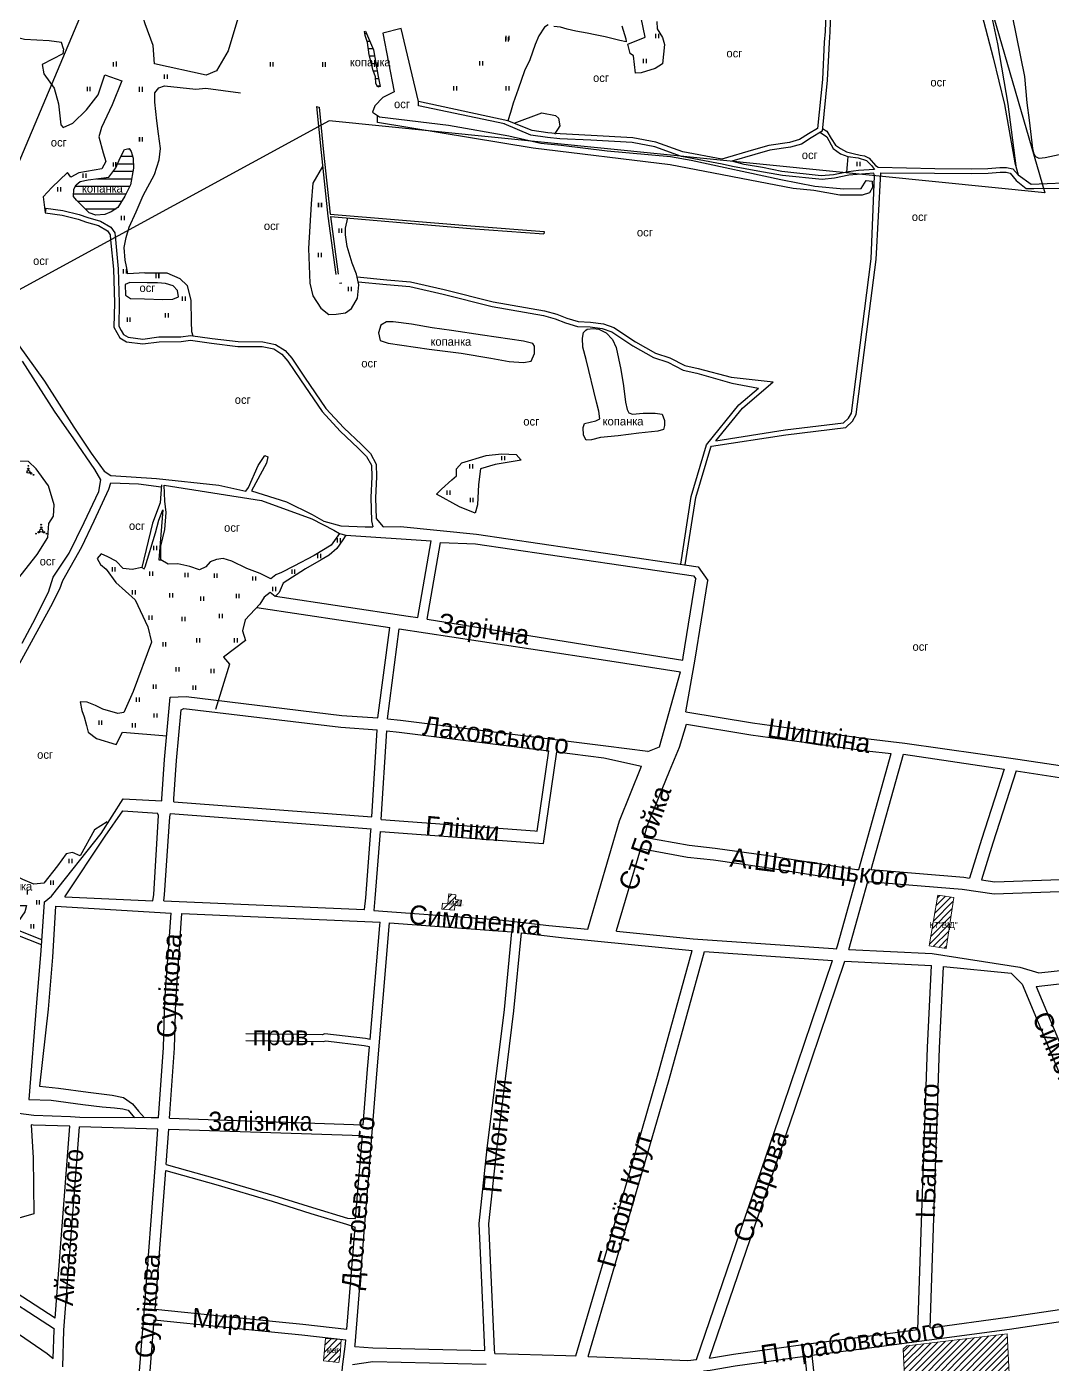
# Model space of a CAD drawing. Header units: millimetres. Extents: x 1379499 to 1411715, y 5652947 to 5671991.
# Drawn here: x 1404009 to 1404865, y 5659398 to 5660514 of the extents above; entities that cross this region are included whole.
import ezdxf
from ezdxf.enums import TextEntityAlignment as Align

# ---------------------------------------------------------------- set-up
doc = ezdxf.new("R2010")
doc.units = ezdxf.units.MM
doc.layers.add('_5Інше', color=252, linetype='Continuous', lineweight=25)
for name, color, linetype in [('вулиці', 7, 'Continuous'), ('ВулНазва', 7, 'Continuous'), ('на область', 5, 'Continuous')]:
    doc.layers.add(name, color=color, linetype=linetype)
picture_1 = doc.add_image_def('image1.bmp', size_in_pixel=(3370, 2384))
pattern_1 = [(45, (19203.3615, -9190.9644), (-2.6516504294, 2.6516504294), [])]

# ---------------------------------------------------------------- blocks, each defined once
blk = doc.blocks.new('ТуріяПрибер')
at = {"layer": '_5Інше', "color": 160}
blk.add_lwpolyline([(46768, 24208), (46922, 24778), (46918, 24781), (46924, 24984), (46963, 24986), (46960, 25058), (46917, 25059), (46916, 25122), (47042, 25306), (47065, 25943), (47093, 25540), (47164, 25902), (47092, 25992), (47088, 26106), (46993, 26442), (47127, 26627), (47198, 27064), (47524, 27366), (47631, 27206), (47810, 27266), (47842, 27342), (47995, 27705)], dxfattribs=at)
blk = doc.blocks.new('ТуріяВодоох')
at = {"layer": '_5Інше', "color": 140}
blk.add_lwpolyline([(48682, 27510), (48729, 27348), (48132, 27408), (47610, 27124), (47504, 26544), (47282, 26450), (47208, 26336), (47222, 26234), (47363, 26200), (47363, 26078), (47280, 26086), (47240, 25798), (47150, 25804), (47109, 25544), (47065, 25543), (47056, 25444), (47121, 25294), (47100, 25160), (46916, 25122), (46917, 25059), (46964, 25058), (46928, 24645)], dxfattribs=at)

msp = doc.modelspace()

# ---------------------------------------------------------------- hatches: boundary and pattern name
at = {"layer": 'вулиці'}
h = msp.add_hatch(dxfattribs=at)
h.set_pattern_fill('LINE', scale=50, style=0)
h.set_pattern_definition([(0, (1356133.7813, 5633052.429), (0, 6.25), [])])
h.paths.add_polyline_path([(1404302.8, 5660472.9), (1404298.8, 5660495.1), (1404292.1, 5660510.6), (1404291.3, 5660510.4), (1404291.7, 5660506.9), (1404293.7, 5660501.2), (1404295.3, 5660491), (1404298.6, 5660477.8), (1404300.4, 5660472.6), (1404300.7, 5660466.9), (1404302.4, 5660464), (1404304.3, 5660464.5)])
h = msp.add_hatch(dxfattribs=at)
h.set_pattern_fill('LINE', scale=50, style=0)
h.set_pattern_definition([(0, (1356115.5394, 5633043.781), (0, 6.25), [])])
h.paths.add_polyline_path([(1404091.3, 5660372.9), (1404095.9, 5660382.4), (1404098.5, 5660396.4), (1404098.3, 5660404.8), (1404096.7, 5660410.3), (1404094.9, 5660412.7), (1404090.9, 5660412), (1404087.4, 5660404.9), (1404083.7, 5660396.7), (1404077.9, 5660388.9), (1404060.6, 5660386.6), (1404053.9, 5660385.2), (1404050.8, 5660382.4), (1404048.8, 5660378.7), (1404048.4, 5660372.8), (1404050.9, 5660369.7), (1404056.6, 5660364), (1404061.6, 5660359.2), (1404067.2, 5660357.1), (1404074.7, 5660357.8), (1404079.8, 5660360), (1404085.4, 5660363.4)])
at = {"layer": 'вулиці', "lineweight": -2}
h = msp.add_hatch(dxfattribs=at)
h.set_pattern_fill('ANSI31', color=2, scale=30, style=0)
h.set_pattern_definition(pattern_1)
h.paths.add_polyline_path([(1404356.4, 5659783.2), (1404355.9, 5659778.1), (1404366.4, 5659777.2), (1404366.7, 5659781.3), (1404371.6, 5659780.7), (1404371.7, 5659781.7), (1404372.1, 5659785.6), (1404367.2, 5659786.2), (1404367.6, 5659790.2), (1404366, 5659790.4), (1404361.6, 5659790.8), (1404360.9, 5659782.8)])
h.paths.add_polyline_path([(1404360.2, 5659781.2), (1404376, 5659781.2), (1404376, 5659786.2), (1404360.2, 5659786.2)], flags=9)
h = msp.add_hatch(dxfattribs=at)
h.set_pattern_fill('ANSI31', color=2, scale=30, style=0)
h.set_pattern_definition(pattern_1)
h.paths.add_polyline_path([(1404762.4, 5659747.4), (1404776.7, 5659745.3), (1404783, 5659787.9), (1404769.7, 5659789.8)])
h.paths.add_polyline_path([(1404756.7, 5659759.7), (1404790.4, 5659759.7), (1404790.4, 5659768.5), (1404756.7, 5659768.5)], flags=9)
h = msp.add_hatch(dxfattribs=at)
h.set_pattern_fill('ANSI31', color=5, scale=30, style=0)
h.set_pattern_definition(pattern_1)
h.paths.add_polyline_path([(1404843, 5659213.9), (1404845.2, 5659180.1), (1404951.7, 5659211.4), (1404996.1, 5659224.6), (1404931.5, 5659401.5), (1404864.1, 5659391.2), (1404829.5, 5659385.2), (1404827.7, 5659423.9), (1404743.8, 5659413.9), (1404740.9, 5659410.9), (1404745.9, 5659307), (1404751.1, 5659209.2), (1404754.8, 5659208.1), (1404785, 5659211), (1404839.6, 5659216)])
h.paths.add_polyline_path([(1404834.6, 5659307.7), (1404869.6, 5659307.7), (1404869.6, 5659315.2), (1404834.6, 5659315.2)], flags=24)
h = msp.add_hatch(dxfattribs=at)
h.set_pattern_fill('ANSI31', color=2, scale=30, style=0)
h.set_pattern_definition(pattern_1)
h.paths.add_polyline_path([(1404269.9, 5659399.8), (1404270.9, 5659405.8), (1404271.7, 5659419.1), (1404258.8, 5659419.9), (1404257.1, 5659401.2)])
h.paths.add_polyline_path([(1404257.8, 5659407.9), (1404273.6, 5659407.9), (1404273.6, 5659412.9), (1404257.8, 5659412.9)], flags=9)

# ---------------------------------------------------------------- linework, layer by layer
at = {"layer": 'вулиці', "color": 7}
for p, q in [((1404409.1, 5660502), (1404409.1, 5660505.6)), ((1404409.5, 5660503.1), (1404409.5, 5660506.7)), ((1404411.5, 5660502), (1404411.5, 5660505.6)), ((1404411.9, 5660503.1), (1404411.9, 5660506.7)), ((1404534.4, 5660504.7), (1404534.4, 5660508.3)), ((1404534.4, 5660504.7), (1404534.4, 5660508.3)), ((1404536.8, 5660504.7), (1404536.8, 5660508.3)), ((1404536.8, 5660504.7), (1404536.8, 5660508.3)), ((1404081.8, 5660481.1), (1404081.8, 5660484.7)), ((1404084.2, 5660481.6), (1404084.2, 5660485.2)), ((1404084.2, 5660481.1), (1404084.2, 5660484.7)), ((1404084.2, 5660481.1), (1404084.2, 5660484.7)), ((1404212.8, 5660481.1), (1404212.8, 5660484.7)), ((1404215.2, 5660481.1), (1404215.2, 5660484.7)), ((1404256.4, 5660481.1), (1404256.4, 5660484.7)), ((1404256.4, 5660481), (1404256.4, 5660484.6)), ((1404258.8, 5660481.1), (1404258.8, 5660484.7)), ((1404258.8, 5660481), (1404258.8, 5660484.6)), ((1404300, 5660481), (1404300, 5660484.6)), ((1404302.4, 5660481), (1404302.4, 5660484.6)), ((1404387.6, 5660482.1), (1404387.6, 5660485.7)), ((1404390, 5660482.1), (1404390, 5660485.7)), ((1404524.2, 5660484), (1404524.2, 5660487.6)), ((1404524.2, 5660484), (1404524.2, 5660487.6)), ((1404526.6, 5660484), (1404526.6, 5660487.6)), ((1404526.6, 5660484), (1404526.6, 5660487.6)), ((1404124.5, 5660471), (1404124.5, 5660474.6)), ((1404124.5, 5660471), (1404124.5, 5660474.6)), ((1404126.9, 5660471), (1404126.9, 5660474.6)), ((1404126.9, 5660471), (1404126.9, 5660474.6)), ((1404060, 5660460.6), (1404060, 5660464.2)), ((1404062.4, 5660460.6), (1404062.4, 5660464.2)), ((1404103.6, 5660460.6), (1404103.6, 5660464.2)), ((1404103.6, 5660460.1), (1404103.6, 5660463.7)), ((1404103.6, 5660460.1), (1404103.6, 5660463.7)), ((1404106, 5660460.6), (1404106, 5660464.2)), ((1404106, 5660460.1), (1404106, 5660463.7)), ((1404106, 5660460.1), (1404106, 5660463.7)), ((1404365.8, 5660461.1), (1404365.8, 5660464.7)), ((1404368.2, 5660461.1), (1404368.2, 5660464.7)), ((1404409.5, 5660461.1), (1404409.5, 5660464.7)), ((1404411.9, 5660461.1), (1404411.9, 5660464.7)), ((1404103.5, 5660418.6), (1404103.5, 5660422.2)), ((1404103.7, 5660418.7), (1404103.7, 5660422.3)), ((1404103.7, 5660418.7), (1404103.7, 5660422.3)), ((1404105.9, 5660418.6), (1404105.9, 5660422.2)), ((1404106.1, 5660418.7), (1404106.1, 5660422.3)), ((1404106.1, 5660418.7), (1404106.1, 5660422.3)), ((1404081.7, 5660397.6), (1404081.7, 5660401.2)), ((1404083.9, 5660397.8), (1404083.9, 5660401.4)), ((1404084.1, 5660397.6), (1404084.1, 5660401.2)), ((1404702.4, 5660397.9), (1404702.4, 5660401.5)), ((1404704.8, 5660397.9), (1404704.8, 5660401.5)), ((1404056.5, 5660388.3), (1404056.5, 5660391.9)), ((1404056.5, 5660388.3), (1404056.5, 5660391.9)), ((1404058.9, 5660388.3), (1404058.9, 5660391.9)), ((1404058.9, 5660388.3), (1404058.9, 5660391.9)), ((1404035.5, 5660376.8), (1404035.5, 5660380.4)), ((1404035.5, 5660376.8), (1404035.5, 5660380.4)), ((1404037.9, 5660376.8), (1404037.9, 5660380.4)), ((1404037.9, 5660376.8), (1404037.9, 5660380.4)), ((1404253, 5660363.9), (1404253, 5660367.5)), ((1404253.2, 5660363.9), (1404253.2, 5660367.5)), ((1404255.4, 5660363.9), (1404255.4, 5660367.5)), ((1404255.6, 5660363.9), (1404255.6, 5660367.5)), ((1404088.6, 5660353), (1404088.6, 5660356.6)), ((1404088.6, 5660353), (1404088.6, 5660356.6)), ((1404091, 5660353), (1404091, 5660356.6)), ((1404091, 5660353), (1404091, 5660356.6)), ((1404270.1, 5660342.4), (1404270.1, 5660346)), ((1404272.5, 5660342.4), (1404272.5, 5660346)), ((1404253, 5660322), (1404253, 5660325.6)), ((1404253, 5660322), (1404253, 5660325.6)), ((1404255.4, 5660322), (1404255.4, 5660325.6)), ((1404255.4, 5660322), (1404255.4, 5660325.6)), ((1404090.2, 5660308.6), (1404090.2, 5660312.2)), ((1404090.2, 5660308.6), (1404090.2, 5660312.2)), ((1404092.6, 5660308.6), (1404092.6, 5660312.2)), ((1404092.6, 5660308.6), (1404092.6, 5660312.2)), ((1404117.3, 5660304.7), (1404117.3, 5660308.3)), ((1404117.4, 5660304.5), (1404117.4, 5660308.1)), ((1404119.7, 5660304.7), (1404119.7, 5660308.3)), ((1404119.8, 5660304.5), (1404119.8, 5660308.1)), ((1404277.9, 5660293.8), (1404277.9, 5660297.4)), ((1404280.3, 5660293.8), (1404280.3, 5660297.4)), ((1404139.5, 5660285.6), (1404139.5, 5660289.2)), ((1404141.9, 5660285.6), (1404141.9, 5660289.2)), ((1404141.9, 5660285.6), (1404141.9, 5660289.2)), ((1404093.4, 5660268.1), (1404093.4, 5660271.7)), ((1404093.4, 5660268.1), (1404093.4, 5660271.7)), ((1404095.8, 5660268.1), (1404095.8, 5660271.7)), ((1404095.8, 5660268.1), (1404095.8, 5660271.7)), ((1404125.2, 5660271.8), (1404125.2, 5660275.4)), ((1404127.6, 5660271.8), (1404127.6, 5660275.4)), ((1404379.2, 5660145.8), (1404379.2, 5660149.4)), ((1404381.6, 5660145.8), (1404381.6, 5660149.4)), ((1404406, 5660152.6), (1404406, 5660156.2)), ((1404408.4, 5660152.6), (1404408.4, 5660156.2)), ((1404360.3, 5660123.8), (1404360.3, 5660127.4)), ((1404362.7, 5660123.8), (1404362.7, 5660127.4)), ((1404379.7, 5660117.7), (1404379.7, 5660121.3)), ((1404382.1, 5660117.7), (1404382.1, 5660121.3)), ((1404115.5, 5660077.7), (1404115.5, 5660081.3)), ((1404117.9, 5660077.7), (1404117.9, 5660081.3)), ((1404268.8, 5660084), (1404268.8, 5660087.6)), ((1404271.2, 5660084), (1404271.2, 5660087.6)), ((1404252.4, 5660070.9), (1404252.4, 5660074.5)), ((1404254.8, 5660070.9), (1404254.8, 5660074.5)), ((1404080.9, 5660059.9), (1404080.9, 5660063.5)), ((1404083.3, 5660059.9), (1404083.3, 5660063.5)), ((1404112.2, 5660056.1), (1404112.2, 5660059.7)), ((1404114.6, 5660056.1), (1404114.6, 5660059.7)), ((1404141.7, 5660055), (1404141.7, 5660058.6)), ((1404144.1, 5660055), (1404144.1, 5660058.6)), ((1404166, 5660054.5), (1404166, 5660058.1)), ((1404168.4, 5660054.5), (1404168.4, 5660058.1)), ((1404230.8, 5660057.8), (1404230.8, 5660061.4)), ((1404233.2, 5660057.8), (1404233.2, 5660061.4)), ((1404198.2, 5660052.2), (1404198.2, 5660055.8)), ((1404200.6, 5660052.2), (1404200.6, 5660055.8)), ((1404214.8, 5660043.4), (1404214.8, 5660047)), ((1404217.2, 5660043.4), (1404217.2, 5660047)), ((1404097.8, 5660040.7), (1404097.8, 5660044.3)), ((1404100.2, 5660040.7), (1404100.2, 5660044.3)), ((1404128.8, 5660038.1), (1404128.8, 5660041.7)), ((1404131.2, 5660038.1), (1404131.2, 5660041.7)), ((1404154.7, 5660035.5), (1404154.7, 5660039.1)), ((1404157.1, 5660035.5), (1404157.1, 5660039.1)), ((1404184.4, 5660037.5), (1404184.4, 5660041.1)), ((1404186.8, 5660037.5), (1404186.8, 5660041.1)), ((1404170.4, 5660020.9), (1404170.4, 5660024.5)), ((1404172.8, 5660020.9), (1404172.8, 5660024.5)), ((1404111.7, 5660019.5), (1404111.7, 5660023.1)), ((1404114.1, 5660019.5), (1404114.1, 5660023.1)), ((1404139.2, 5660018.5), (1404139.2, 5660022.1)), ((1404141.6, 5660018.5), (1404141.6, 5660022.1)), ((1404151.4, 5660000.5), (1404151.4, 5660004.1)), ((1404153.8, 5660000.5), (1404153.8, 5660004.1)), ((1404182.8, 5660000.7), (1404182.8, 5660004.3)), ((1404185.2, 5660000.7), (1404185.2, 5660004.3)), ((1404123.2, 5659997.3), (1404123.2, 5660000.9)), ((1404125.6, 5659997.3), (1404125.6, 5660000.9)), ((1404134.1, 5659976.5), (1404134.1, 5659980.1)), ((1404136.5, 5659976.5), (1404136.5, 5659980.1)), ((1404163.3, 5659975.1), (1404163.3, 5659978.7)), ((1404165.7, 5659975.1), (1404165.7, 5659978.7)), ((1404115.1, 5659961.9), (1404115.1, 5659965.5)), ((1404117.5, 5659961.9), (1404117.5, 5659965.5)), ((1404148.2, 5659961.2), (1404148.2, 5659964.8)), ((1404150.6, 5659961.2), (1404150.6, 5659964.8)), ((1404101, 5659951.2), (1404101, 5659954.8)), ((1404103.4, 5659951.2), (1404103.4, 5659954.8)), ((1404069.8, 5659932), (1404069.8, 5659935.6)), ((1404072.2, 5659932), (1404072.2, 5659935.6)), ((1404115.8, 5659937.9), (1404115.8, 5659941.5)), ((1404118.2, 5659937.9), (1404118.2, 5659941.5)), ((1404097.8, 5659929.8), (1404097.8, 5659933.4)), ((1404100.2, 5659929.8), (1404100.2, 5659933.4)), ((1404044.9, 5659816.4), (1404044.9, 5659820)), ((1404047.3, 5659816.4), (1404047.3, 5659820)), ((1404029.4, 5659798.4), (1404029.4, 5659802)), ((1404031.8, 5659798.4), (1404031.8, 5659802)), ((1404010.1, 5659790.4), (1404010.1, 5659794)), ((1404017.8, 5659782), (1404017.8, 5659785.6)), ((1404020.2, 5659782), (1404020.2, 5659785.6)), ((1404013, 5659762), (1404013, 5659765.6)), ((1404015.4, 5659762), (1404015.4, 5659765.6))]:
    msp.add_line(p, q, dxfattribs=at)
for points in [[(1404111.4, 5660569.7), (1404195.9, 5660554.5), (1404196.6, 5660540.7), (1404190.6, 5660538.3), (1404177.5, 5660494.1), (1404167.9, 5660477.5), (1404159.1, 5660474), (1404116, 5660483.5), (1404114.9, 5660498.7), (1404108.2, 5660516.7), (1404104, 5660530.1), (1404102.9, 5660541.4), (1404111.4, 5660569.7)], [(1404672.6, 5660541.7), (1404677.3, 5660538.1), (1404680.3, 5660526.2), (1404679.7, 5660510.1), (1404679, 5660501.3), (1404677.5, 5660469.9), (1404673.2, 5660427.1), (1404663.9, 5660421.7), (1404656.1, 5660416.5), (1404646.8, 5660413.8), (1404629.6, 5660411.4), (1404617, 5660407.8), (1404597.7, 5660402.1)], [(1404809.6, 5660547.1), (1404819.6, 5660500.2), (1404828.1, 5660449.7), (1404834.7, 5660398.4)], [(1404871, 5660407.5), (1404859.4, 5660405), (1404854.4, 5660404.4), (1404851.4, 5660405.7), (1404850.1, 5660407.9), (1404848.9, 5660412.8), (1404846.2, 5660436.4), (1404844.3, 5660450.9), (1404842.2, 5660472.9), (1404828.8, 5660540.1)], [(1404444.5, 5660516), (1404441.4, 5660513.9), (1404436.8, 5660506.8), (1404433.6, 5660499.5), (1404429.2, 5660486.6), (1404424.9, 5660477.6), (1404419.6, 5660462.3), (1404415.3, 5660450.7), (1404413.2, 5660442.7), (1404411, 5660435.9), (1404336.3, 5660452), (1404322, 5660512.8), (1404306.5, 5660509), (1404315.9, 5660460.1), (1404306.5, 5660455.2), (1404300, 5660448.4), (1404298, 5660443.1), (1404303.9, 5660439.3), (1404361.4, 5660432.2), (1404411.8, 5660423.3), (1404438.5, 5660417.3), (1404455.5, 5660415.6), (1404493.7, 5660410.9), (1404546.6, 5660406.2), (1404563.9, 5660402.9), (1404638.7, 5660387), (1404667, 5660381.4), (1404691.3, 5660379.1), (1404705.7, 5660379.4), (1404710, 5660386.1), (1404714.9, 5660385.4), (1404715.2, 5660380.1), (1404712.7, 5660375.9), (1404706.5, 5660373.9), (1404687.9, 5660373.9), (1404666.3, 5660377.6), (1404648.9, 5660379.4), (1404546.3, 5660399), (1404431.9, 5660412.9), (1404302, 5660434.4), (1404302.2, 5660440.4)], [(1404676.3, 5660525.8), (1404675.7, 5660510.3), (1404675, 5660501.5), (1404673.5, 5660470.2), (1404669.4, 5660429.5), (1404661.8, 5660425.1), (1404654.4, 5660420.2), (1404646, 5660417.7), (1404628.8, 5660415.3), (1404615.8, 5660411.7), (1404589.4, 5660403.9), (1404556.9, 5660409.9), (1404534.5, 5660418.1), (1404515.2, 5660421.7), (1404480.4, 5660423.6), (1404454.5, 5660424.9), (1404444.4, 5660425.8), (1404431.3, 5660427.7), (1404411, 5660435.9)], [(1404505.9, 5660515.2), (1404509.3, 5660504.3), (1404509.6, 5660501.7), (1404504.3, 5660502.9), (1404492, 5660505.9), (1404483.9, 5660507.6), (1404477.2, 5660508.9), (1404467.7, 5660510.7), (1404460.4, 5660512.3), (1404454.9, 5660514.1), (1404449.3, 5660514.5)], [(1404535.2, 5660518.6), (1404535.5, 5660512.7), (1404540, 5660505.3), (1404541.6, 5660499.4), (1404540, 5660483.4), (1404533.8, 5660479.4), (1404522.2, 5660475.9), (1404517.4, 5660475.7), (1404515.8, 5660490.2), (1404513.1, 5660492.1), (1404510.9, 5660499.8), (1404525.6, 5660505.5), (1404522.1, 5660521.9)], [(1404806.4, 5660524.5), (1404815.8, 5660488.4), (1404825.3, 5660449.5), (1404834, 5660400.9), (1404836.8, 5660390.9), (1404847.5, 5660383), (1404887.9, 5660384.8)], [(1404040.1, 5660495.8), (1404038.3, 5660501.2), (1404028.1, 5660502.5), (1404007.6, 5660503.8), (1403998.9, 5660506), (1403984.9, 5660508.6), (1403974, 5660510.7), (1403963.6, 5660511.2), (1403954.8, 5660512), (1403934.6, 5660495.6), (1403929.6, 5660467.7), (1403975.5, 5660464.4), (1403979, 5660446.1), (1403979, 5660437.8), (1403978.7, 5660422.3), (1403964.8, 5660418.8), (1403975.9, 5660377.8), (1403979.2, 5660363.1), (1403955.8, 5660359.6), (1403944.4, 5660356.1)], [(1404292.1, 5660510.6), (1404298.8, 5660495.1), (1404302.8, 5660472.9), (1404304.3, 5660464.5), (1404302.4, 5660464), (1404300.7, 5660466.9), (1404300.4, 5660472.6), (1404298.6, 5660477.8), (1404295.3, 5660491), (1404293.7, 5660501.2), (1404291.7, 5660506.9), (1404291.3, 5660510.4), (1404292.1, 5660510.6)], [(1404040.1, 5660495.8), (1404039.6, 5660491.7), (1404022.2, 5660482.9), (1404023.6, 5660475), (1404032.2, 5660463.2), (1404036, 5660450.1), (1404037.9, 5660432.4), (1404039.7, 5660430.4), (1404048, 5660433.8), (1404059.3, 5660444.9), (1404069.1, 5660457.5), (1404074.5, 5660474.3), (1404088.9, 5660469.3), (1404080.8, 5660449.1), (1404071.7, 5660430.4), (1404069.5, 5660422.5), (1404073.1, 5660409.2), (1404075.3, 5660401.8), (1404072.1, 5660395.9), (1404052.8, 5660392.4), (1404046.2, 5660388.9), (1404043.3, 5660392.6), (1404030.4, 5660380.1), (1404023, 5660372.4), (1404024.7, 5660359.1)], [(1404108, 5660308.9), (1404093.9, 5660308.2), (1404092.8, 5660314.3), (1404091.6, 5660319.7), (1404090.7, 5660330.2), (1404092.3, 5660338.4), (1404095, 5660347.2), (1404100.7, 5660360), (1404106.5, 5660373.5), (1404115.9, 5660391), (1404117.9, 5660397.1), (1404120, 5660403.4), (1404121.1, 5660412.7), (1404119.3, 5660424.9), (1404118, 5660435.9), (1404116.3, 5660451.5), (1404116.2, 5660459.2), (1404119.6, 5660463.5), (1404124.3, 5660464.9), (1404150.5, 5660462.3), (1404159, 5660463), (1404187.9, 5660459.3)], [(1404251.1, 5660447.7), (1404251.1, 5660447.7), (1404255.1, 5660409.4), (1404260.8, 5660356.2)], [(1404251.1, 5660447.7), (1404253.4, 5660447.1), (1404257.1, 5660409.6), (1404262.6, 5660358.1), (1404380, 5660348.1), (1404441.2, 5660343.5)], [(1404416.2, 5660433.8), (1404416.2, 5660433.8), (1404439.3, 5660442.5), (1404450.6, 5660440.4), (1404453.3, 5660438.1), (1404454.3, 5660431.7), (1404449.8, 5660424.6)], [(1404589.7, 5660399.7), (1404555.9, 5660406.1), (1404533.5, 5660414.2), (1404514.7, 5660417.7), (1404480.2, 5660419.6), (1404454.2, 5660420.9), (1404443.9, 5660421.8), (1404430.1, 5660423.8), (1404407.9, 5660433.3)], [(1404671.7, 5660426.2), (1404677, 5660422.5), (1404682.3, 5660412.8), (1404688.4, 5660408.3), (1404694.5, 5660406), (1404703.2, 5660404.9), (1404710.3, 5660402.7), (1404714.4, 5660398.6), (1404716.8, 5660395.2), (1404703.6, 5660394.4), (1404695.2, 5660393.3), (1404682.6, 5660390.9), (1404672.3, 5660389.9), (1404639.5, 5660393.6), (1404623.4, 5660396.8), (1404608.2, 5660399.3), (1404597.7, 5660402.1)], [(1404673.4, 5660429.4), (1404677.2, 5660427.1), (1404680.8, 5660421.1), (1404684.2, 5660415.6), (1404688.6, 5660412.8), (1404693.4, 5660410.1), (1404699.1, 5660408.7), (1404704.9, 5660407.3), (1404708.4, 5660406.5), (1404712.5, 5660404.6), (1404717.7, 5660398.7), (1404719.9, 5660397.2), (1404767.1, 5660396.1), (1404797.5, 5660395.8), (1404811.5, 5660396.1), (1404821.5, 5660397), (1404827.1, 5660397), (1404832.4, 5660395.9), (1404836.8, 5660390.9)], [(1404050.8, 5660382.4), (1404053.9, 5660385.2), (1404060.6, 5660386.6), (1404077.9, 5660388.9), (1404083.7, 5660396.7), (1404087.4, 5660404.9), (1404090.9, 5660412), (1404094.9, 5660412.7), (1404096.7, 5660410.3), (1404098.3, 5660404.8), (1404098.5, 5660396.4), (1404095.9, 5660382.4), (1404091.3, 5660372.9), (1404085.4, 5660363.4), (1404079.8, 5660360), (1404074.7, 5660357.8), (1404067.2, 5660357.1), (1404061.6, 5660359.2), (1404056.6, 5660364), (1404050.9, 5660369.7), (1404048.4, 5660372.8), (1404048.8, 5660378.7), (1404050.8, 5660382.4)], [(1404694.5, 5660406), (1404694.2, 5660399.3), (1404693.4, 5660393)], [(1404256.3, 5660397.6), (1404248.1, 5660383.8), (1404246.9, 5660366.7), (1404244.6, 5660329.4), (1404245.7, 5660300.5), (1404248.1, 5660289.8), (1404254.8, 5660279.6), (1404261.5, 5660274.3), (1404267.7, 5660274.5), (1404275.4, 5660275.6), (1404280.3, 5660279.2), (1404285.4, 5660288), (1404286.6, 5660298.9), (1404284.6, 5660307.8), (1404280.9, 5660317), (1404276.9, 5660331.1), (1404275.4, 5660340.7), (1404275.4, 5660346.4), (1404277.3, 5660354.8)], [(1404722.3, 5660392.4), (1404767, 5660392.1), (1404797.6, 5660391.8), (1404811.7, 5660392.1), (1404821.7, 5660393), (1404826.7, 5660393), (1404830.2, 5660392.3), (1404835.2, 5660386)], [(1404580.9, 5660164.3), (1404642.8, 5660174), (1404692.9, 5660180.1), (1404698.5, 5660185.4), (1404701.7, 5660190.7), (1404718.2, 5660320.2), (1404722.3, 5660392.4)], [(1404584.6, 5660168.9), (1404642.3, 5660177.9), (1404691.1, 5660183.9), (1404695.3, 5660187.9), (1404697.8, 5660192), (1404714.2, 5660320.7), (1404717, 5660389.9)], [(1404024.7, 5660359.1), (1404038.9, 5660357), (1404052.2, 5660353.9), (1404059.2, 5660351.3), (1404069.3, 5660348.4), (1404076.7, 5660344), (1404079.1, 5660340.8), (1404079.4, 5660336.5), (1404081.7, 5660312.2), (1404082.6, 5660284.1), (1404082.2, 5660263.6), (1404084.7, 5660259.1), (1404087.1, 5660254.7), (1404092.8, 5660251.4), (1404106.4, 5660249.8), (1404120, 5660251.5), (1404138.2, 5660251.7), (1404146.1, 5660252.8), (1404163.6, 5660250.3), (1404185.7, 5660247.6), (1404205.9, 5660247.5), (1404215.6, 5660245.5), (1404222.4, 5660241.2), (1404227.4, 5660235.4), (1404237.8, 5660219.7), (1404256, 5660193.3), (1404271.1, 5660177), (1404285.9, 5660162.8), (1404292.9, 5660155.8), (1404297, 5660148.5), (1404297.3, 5660138.8), (1404296.5, 5660121.5), (1404297, 5660102.1), (1404298.1, 5660097.1)], [(1404025.3, 5660363.1), (1404039.6, 5660360.9), (1404053.3, 5660357.8), (1404060.5, 5660355.1), (1404070.9, 5660352.1), (1404079.5, 5660347), (1404083, 5660342.3), (1404083.4, 5660336.8), (1404085.7, 5660312.4), (1404086.6, 5660284.1), (1404086.2, 5660264.6), (1404088.2, 5660261), (1404090.1, 5660257.6), (1404094.1, 5660255.3), (1404106.4, 5660253.8), (1404119.7, 5660255.5), (1404137.9, 5660255.7), (1404146.1, 5660256.8), (1404164.1, 5660254.3), (1404185.9, 5660251.6), (1404206.3, 5660251.5), (1404217.1, 5660249.3), (1404225.1, 5660244.3), (1404230.6, 5660237.8), (1404241.1, 5660221.9), (1404259.1, 5660195.8), (1404273.9, 5660179.8), (1404288.7, 5660165.7), (1404296.2, 5660158.2), (1404301, 5660149.5), (1404301.3, 5660138.7), (1404300.5, 5660121.4), (1404301, 5660104), (1404306.9, 5660097.2)], [(1403943.9, 5660357.1), (1403969.1, 5660305.9), (1403994.6, 5660260.1), (1404024.1, 5660218.6), (1404048.8, 5660180.2), (1404063.2, 5660158.5), (1404073.9, 5660143.6), (1404079.5, 5660139.8), (1404117.8, 5660137.4), (1404169.6, 5660131.8), (1404192.2, 5660126.9), (1404194.5, 5660129.8), (1404202.6, 5660148.4), (1404208.1, 5660156.6), (1404210.7, 5660155.5), (1404209.4, 5660150.1), (1404196.9, 5660127.2), (1404226.2, 5660118), (1404247.6, 5660107.4), (1404257.4, 5660101.8), (1404271.5, 5660098), (1404291.7, 5660097), (1404298.1, 5660097.1)], [(1404260.8, 5660356.2), (1404267.3, 5660307.5)], [(1404262.8, 5660356), (1404379.8, 5660346.1), (1404441, 5660341.5)], [(1404262.8, 5660356), (1404269.3, 5660307.8)], [(1404441.2, 5660343.5), (1404441, 5660341.5)], [(1404108, 5660308.9), (1404126.2, 5660308.9), (1404137.3, 5660304.2), (1404143.3, 5660298.4), (1404146.3, 5660286), (1404146.5, 5660268.1), (1404146.8, 5660260), (1404148.1, 5660256.5)], [(1404285.1, 5660305.6), (1404310, 5660303.3), (1404329.6, 5660301.5), (1404357.9, 5660295.1), (1404398.7, 5660284.9), (1404441.5, 5660277.4), (1404451.8, 5660274.5), (1404460.2, 5660271.2), (1404469.6, 5660268.3), (1404480, 5660267.9), (1404490.6, 5660266.4), (1404499.4, 5660263.5), (1404517.3, 5660251.5), (1404534, 5660242), (1404546.1, 5660238.2), (1404558.6, 5660231.7), (1404569.6, 5660229.2), (1404597.2, 5660221.9), (1404632.2, 5660218.1)], [(1404118.4, 5660300.8), (1404109.9, 5660300.6), (1404095.4, 5660300.9), (1404091.6, 5660299.3), (1404091.7, 5660290.4), (1404096.1, 5660287.5), (1404107.7, 5660287.2), (1404123.1, 5660286.7), (1404131.3, 5660287.1), (1404136.1, 5660289.1), (1404135.1, 5660294.4), (1404131.6, 5660298.3), (1404125.1, 5660300.2), (1404118.4, 5660300.8)], [(1404270.4, 5660300.3), (1404272.4, 5660300.6)], [(1404286, 5660301.5), (1404309.6, 5660299.3), (1404329, 5660297.5), (1404357, 5660291.3), (1404397.9, 5660281), (1404440.6, 5660273.5), (1404450.5, 5660270.7), (1404458.9, 5660267.4), (1404468.9, 5660264.3), (1404479.7, 5660263.9), (1404489.7, 5660262.5), (1404497.6, 5660259.9), (1404515.2, 5660248.1), (1404532.4, 5660238.3), (1404544.5, 5660234.5), (1404557.2, 5660227.9), (1404568.5, 5660225.4), (1404597.8, 5660216.9), (1404620, 5660212.9)], [(1404309.7, 5660268.1), (1404304.8, 5660265.3), (1404302.9, 5660258.9), (1404304.4, 5660252.7), (1404310.9, 5660250.4), (1404345.3, 5660245.2), (1404371.9, 5660241.9), (1404396.6, 5660237.8), (1404412.1, 5660235.1), (1404424.1, 5660234.3), (1404430.4, 5660235.3), (1404433.1, 5660241.8), (1404433.1, 5660247.8), (1404431.8, 5660250.2), (1404423.9, 5660252.1), (1404389.8, 5660257.1), (1404363.9, 5660261), (1404347.7, 5660263.2), (1404330.5, 5660266.2), (1404315.3, 5660268.1), (1404309.7, 5660268.1)], [(1404475.9, 5660261.1), (1404477.2, 5660262.1), (1404482.3, 5660262.6), (1404486.9, 5660262), (1404493, 5660258.9), (1404498.1, 5660253.5), (1404501.2, 5660246.7), (1404505.1, 5660228.3), (1404507.3, 5660214.7), (1404509.2, 5660201.1), (1404510.4, 5660195.1), (1404512, 5660192.2), (1404514.8, 5660191.1), (1404523.9, 5660191.8), (1404533.9, 5660191.8), (1404539.8, 5660191.2), (1404541.6, 5660185.8), (1404541.7, 5660181.7), (1404540.7, 5660178.2), (1404536.2, 5660176.9), (1404520.3, 5660175.2), (1404503, 5660172.9), (1404488.2, 5660171.7), (1404480.7, 5660169.6), (1404476.4, 5660169.4), (1404474, 5660173.6), (1404473.7, 5660179.9), (1404475, 5660183.2), (1404479.6, 5660184.3), (1404484.4, 5660185.6), (1404487.6, 5660187.3), (1404486.7, 5660193.5), (1404485, 5660201.1), (1404476.3, 5660236.7), (1404473.4, 5660247.1), (1404473.3, 5660254.4), (1404474.1, 5660259.2), (1404475.9, 5660261.1)], [(1404005.5, 5660000.1), (1404014.5, 5660016.7), (1404027.7, 5660042.7), (1404031.6, 5660055), (1404044.7, 5660075.2), (1404057.3, 5660100.6), (1404069.7, 5660126.6), (1404071.2, 5660136.3), (1404066.2, 5660144.8), (1404048.6, 5660170.5), (1404032.5, 5660193.7), (1404005.8, 5660235.2)], [(1404584.6, 5660168.9), (1404606.7, 5660196.2), (1404632.2, 5660218.1)], [(1404555.2, 5660065.9), (1404563.9, 5660122.4), (1404576.8, 5660165.6), (1404603.8, 5660199), (1404620, 5660212.9)], [(1404368.1, 5660145.5), (1404372.5, 5660150.6), (1404392.9, 5660156.5), (1404405.5, 5660158.1), (1404417.9, 5660157.5), (1404422.1, 5660152.7), (1404400.2, 5660149.1), (1404388, 5660145.5), (1404386.4, 5660132.5), (1404385.7, 5660115.5), (1404383.6, 5660108.4), (1404370.6, 5660113.9), (1404351.5, 5660124.4), (1404355.5, 5660128.6), (1404364.3, 5660136.3), (1404368.1, 5660139.7), (1404368.1, 5660145.5)], [(1404559, 5660065.3), (1404567.8, 5660121.5), (1404580.4, 5660163.7), (1404580.9, 5660164.3)], [(1403998.7, 5660049.2), (1404018.1, 5660073.9), (1404026.9, 5660088.3), (1404027.9, 5660099.8), (1404031.7, 5660105.9), (1404032.2, 5660115.4), (1404027.7, 5660131.3), (1404017.3, 5660145.4), (1404010.8, 5660151.7), (1403996.7, 5660152.2)], [(1403961.2, 5659737.7), (1403958.7, 5659755.4), (1403953.1, 5659790.8), (1403944, 5659839.7), (1403940.1, 5659861.9), (1403938.7, 5659876.7), (1403940.6, 5659901.7), (1403942.2, 5659909.1), (1403950.7, 5659919.1), (1403959.2, 5659928.2), (1403964.8, 5659931.6), (1403970.7, 5659934.8), (1403979.9, 5659944.4), (1403987.5, 5659954.6), (1404005.3, 5659986.4), (1404029.4, 5660030.7), (1404037, 5660045.4), (1404039.4, 5660052.4), (1404055.4, 5660080.4), (1404065.6, 5660102.1), (1404077.9, 5660128.6), (1404079.5, 5660133.9), (1404102.8, 5660133.1), (1404121.7, 5660130.4)], [(1404121.8, 5660132.2), (1404120.8, 5660117.2), (1404114.4, 5660100.2), (1404105.5, 5660063.3), (1404107.3, 5660062.2), (1404108.3, 5660063.6), (1404116.8, 5660092.2), (1404119.7, 5660102.8), (1404122.9, 5660111.4), (1404119.6, 5660069.5), (1404121.4, 5660069.6)], [(1404270.3, 5660091.5), (1404263.4, 5660081.7), (1404249.3, 5660073.1), (1404232.2, 5660064.2), (1404222.1, 5660059.1), (1404217.2, 5660057), (1404213, 5660053.8), (1404204.1, 5660058.1), (1404193.1, 5660062.3), (1404180.7, 5660068.5), (1404173.4, 5660070.7), (1404167.8, 5660069.8), (1404162.5, 5660067.8), (1404159, 5660063.6), (1404153.5, 5660061.2), (1404145.5, 5660064), (1404135.5, 5660066.2), (1404127.3, 5660066), (1404121.4, 5660069.6), (1404121.4, 5660080.9), (1404124.6, 5660094.8), (1404125.8, 5660109.2), (1404124.7, 5660118.6), (1404124.1, 5660131.9), (1404205.4, 5660119.2), (1404247.4, 5660103.7), (1404265.8, 5660094.4), (1404270.3, 5660091.5)], [(1404306.9, 5660097.2), (1404321.4, 5660097.5)], [(1404321.4, 5660097.5), (1404384.7, 5660090.9), (1404569.7, 5660063.8), (1404577.8, 5660052.2)], [(1404275.8, 5660090.1), (1404273.3, 5660086.2), (1404268.3, 5660078.9), (1404261.7, 5660073.5), (1404255.2, 5660069.5), (1404242.1, 5660062), (1404223.4, 5660050.2), (1404220.2, 5660042.4), (1404216.8, 5660039), (1404212.6, 5660042.4), (1404207.6, 5660038.3), (1404203.9, 5660032.7), (1404191.6, 5660019.4), (1404189.4, 5660010.2), (1404192.1, 5660002.3), (1404173.6, 5659988.5), (1404178.5, 5659982.4), (1404167, 5659944.7)], [(1404275.8, 5660090.1), (1404346.9, 5660085.4)], [(1404335.7, 5660021.4), (1404346.9, 5660085.4)], [(1404343.6, 5660020.1), (1404354.7, 5660084)], [(1404354.7, 5660084), (1404384, 5660083), (1404565.7, 5660056.3), (1404567.9, 5660053.8)], [(1404105.5, 5660063.3), (1404097.4, 5660061.6), (1404089.8, 5660062.3), (1404084.1, 5660068.4), (1404077.1, 5660072.2), (1404071.6, 5660074.7), (1404068.3, 5660070.7), (1404071, 5660065.6), (1404075.8, 5660061.8), (1404083.8, 5660050.7), (1404099.9, 5660036.3), (1404110.6, 5660013.6), (1404113.5, 5660000.8), (1404098.2, 5659959.8), (1404090.4, 5659942.1), (1404085.4, 5659941.3), (1404072.8, 5659944.9), (1404066.8, 5659948), (1404059.8, 5659950.9), (1404054.1, 5659951.1), (1404055.3, 5659943.9), (1404057.4, 5659938.7), (1404059.4, 5659931.3), (1404060.8, 5659925.8), (1404067.5, 5659920.5), (1404084, 5659915.4), (1404089.2, 5659925.7), (1404126.2, 5659922.6), (1404126.2, 5659922.6)], [(1404556.8, 5659985.9), (1404557.2, 5659988.5), (1404567.9, 5660053.8)], [(1404559.3, 5659942.8), (1404567.1, 5659986.8), (1404577.8, 5660052.2)], [(1404217.1, 5660039.3), (1404327.8, 5660022.5), (1404335.7, 5660021.4)], [(1404201.3, 5660029.8), (1404312.4, 5660013)], [(1404343.6, 5660020.1), (1404497.6, 5659995.3), (1404556.8, 5659985.9)], [(1404302.5, 5659937.8), (1404312.4, 5660013)], [(1404310.5, 5659937), (1404320.3, 5660011.9)], [(1404320.3, 5660011.9), (1404496.1, 5659985.4), (1404555, 5659976.1)], [(1404527.7, 5659909.6), (1404537.5, 5659913.5), (1404555, 5659976.1)], [(1404122.2, 5659868.4), (1404122.1, 5659870.3), (1404124.4, 5659902.9), (1404129.1, 5659954.9), (1404142.4, 5659955.5), (1404272.5, 5659939.8), (1404302.5, 5659937.8)], [(1404132.3, 5659867.6), (1404132.1, 5659870.3), (1404134.4, 5659902.1), (1404138.2, 5659944.3), (1404140.6, 5659945.6), (1404271.5, 5659929.9), (1404301.9, 5659927.8)], [(1404310.5, 5659937), (1404321.4, 5659935.9), (1404492.8, 5659914.3), (1404527.7, 5659910)], [(1404559.3, 5659942.8), (1404615.2, 5659933.6), (1404711.8, 5659920.1), (1404742.3, 5659916.6), (1404836.4, 5659903.3), (1404901.6, 5659893.5), (1404966.8, 5659884), (1405020.8, 5659875.9), (1405027.4, 5659867.8), (1405023.1, 5659804.6), (1405022.8, 5659794.4), (1405017.9, 5659747.9)], [(1404297.4, 5659855.1), (1404301.9, 5659927.8)], [(1404305.3, 5659852.9), (1404309.9, 5659927)], [(1404309.9, 5659927), (1404320.2, 5659925.9), (1404445, 5659910.2)], [(1404524.6, 5659838.2), (1404527.5, 5659848.1), (1404545.7, 5659893.2), (1404554.1, 5659913.4), (1404560, 5659932.6)], [(1404560, 5659932.6), (1404613.7, 5659923.7), (1404710.5, 5659910.2), (1404730.9, 5659907.9)], [(1404435.3, 5659843.2), (1404445, 5659910.2)], [(1404440.7, 5659832.9), (1404451.7, 5659909.4)], [(1404451.7, 5659909.4), (1404491, 5659904.4), (1404522.5, 5659897.4)], [(1404703.9, 5659811.3), (1404730.9, 5659907.9)], [(1404714.2, 5659811.1), (1404741, 5659907.3)], [(1404741, 5659907.3), (1404825, 5659894.9)], [(1404477.6, 5659761.3), (1404478.2, 5659763.3), (1404504.1, 5659851.7), (1404522.5, 5659897.4)], [(1404825, 5659894.9), (1404806.2, 5659836.3), (1404796.1, 5659804.1)], [(1404835, 5659893.4), (1404815.7, 5659833.2), (1404806.1, 5659802.6)], [(1404835, 5659893.4), (1404900.1, 5659883.6), (1404965.3, 5659874.1), (1405015.5, 5659866.6), (1405017.2, 5659864.6), (1405013.1, 5659805.1)], [(1404030, 5659788.9), (1404071.5, 5659841.3), (1404090, 5659870.2)], [(1404090, 5659870.2), (1404122.2, 5659868.4)], [(1404041.3, 5659788.5), (1404074.8, 5659839.1), (1404089.5, 5659860.2)], [(1404089.5, 5659860.2), (1404118.6, 5659858.2)], [(1404114.7, 5659785.1), (1404115.5, 5659790.3), (1404119.5, 5659856.4), (1404118.6, 5659858.2)], [(1404123.8, 5659785), (1404124.4, 5659790.1), (1404128.8, 5659855.1), (1404129.4, 5659857.8)], [(1404129.4, 5659857.8), (1404296.8, 5659845.1)], [(1404132.3, 5659867.6), (1404132.3, 5659867.6), (1404297.4, 5659855.1)], [(1404076.5, 5659850.9), (1404066, 5659844.3), (1404054, 5659822.5), (1404047.6, 5659825.4), (1404042.4, 5659824.2), (1404035.1, 5659814.3), (1404023.6, 5659799.8), (1404015.2, 5659799), (1404006.1, 5659803), (1403993.6, 5659809.1), (1403981.1, 5659813.7), (1403972.8, 5659814.7), (1403972.2, 5659804.9), (1403971.4, 5659792), (1403979.9, 5659788.5), (1403989.5, 5659784.3), (1404000, 5659781.3), (1404009.3, 5659781.1), (1404007.9, 5659775.8), (1404002.4, 5659767.9), (1404001.7, 5659760.6)], [(1404305.3, 5659852.9), (1404433.5, 5659843.4), (1404435.3, 5659843.2)], [(1404291.3, 5659777.8), (1404292.4, 5659787.7), (1404296.7, 5659843.5), (1404296.8, 5659845.1)], [(1404299.3, 5659777.1), (1404300.3, 5659787), (1404304.6, 5659842.9)], [(1404304.6, 5659842.9), (1404432.8, 5659833.4), (1404440.7, 5659832.9)], [(1404524.6, 5659838.2), (1404562.2, 5659831.5), (1404583.9, 5659829.1), (1404626.2, 5659823.1), (1404701.9, 5659811.3), (1404703.9, 5659811.3)], [(1404501.7, 5659759.9), (1404501.7, 5659760.2), (1404521.8, 5659828.6)], [(1404521.8, 5659828.6), (1404560.8, 5659821.6), (1404582.6, 5659819.2), (1404624.8, 5659813.2), (1404701.1, 5659801.3)], [(1404685.2, 5659745.1), (1404686, 5659747.6), (1404701.1, 5659801.3)], [(1404695.5, 5659744.6), (1404695.6, 5659744.6), (1404711.4, 5659801.2)], [(1404711.1, 5659801.2), (1404711.4, 5659801.2), (1404790.1, 5659794.8), (1404816.8, 5659791), (1404972.8, 5659796.4), (1405012.8, 5659795.1)], [(1404714.2, 5659811.1), (1404791.3, 5659804.8), (1404796.1, 5659804.1)], [(1404806.1, 5659802.6), (1404817.3, 5659801), (1404972.8, 5659806.4), (1405013.1, 5659805.1)], [(1404023.9, 5659783.9), (1404021.3, 5659743.6), (1404017.7, 5659700.1), (1404011.2, 5659619.4), (1404029.8, 5659618.8), (1404056.2, 5659615.1), (1404072.4, 5659613.2), (1404082.7, 5659612.3), (1404089.5, 5659611.6), (1404094, 5659610.4), (1404099.3, 5659604.1)], [(1404033.5, 5659780.7), (1404030.8, 5659738.2), (1404027.2, 5659694.6), (1404020.2, 5659630.5), (1404036, 5659628.7), (1404060.8, 5659625.4), (1404080.7, 5659622.8), (1404090.2, 5659620.9), (1404097.6, 5659615.7), (1404102.8, 5659609.5), (1404107.6, 5659604.1)], [(1404033.5, 5659780.7), (1404129.9, 5659774.9)], [(1404041.3, 5659788.5), (1404114.7, 5659785.1)], [(1404123.8, 5659785), (1404291, 5659777.8), (1404291.3, 5659777.8)], [(1404119.5, 5659604), (1404123.6, 5659662.6), (1404124.7, 5659701.8), (1404129.9, 5659774.9)], [(1404128.5, 5659603.7), (1404132.6, 5659662.1), (1404133.7, 5659701.4), (1404138.9, 5659774.5)], [(1404138.9, 5659774.5), (1404304.3, 5659767.4)], [(1404299.1, 5659777.1), (1404401.1, 5659769.6), (1404409.3, 5659768.8), (1404445.1, 5659764.6), (1404477.6, 5659761.3)], [(1404283.3, 5659413.3), (1404283.5, 5659414.7), (1404301.9, 5659644.1), (1404311.9, 5659763.7), (1404312.2, 5659766.7)], [(1404296, 5659669.3), (1404304, 5659764.5), (1404304.3, 5659767.4)], [(1404312.2, 5659766.7), (1404414.2, 5659759.2)], [(1404391.7, 5659410), (1404391.7, 5659410.6), (1404388.6, 5659478.8), (1404387.1, 5659515.9), (1404393.7, 5659578.5), (1404408, 5659694.3), (1404414.2, 5659759.2)], [(1404400, 5659407.3), (1404399.7, 5659411.2), (1404396.6, 5659479.2), (1404395.1, 5659515.7), (1404401.6, 5659577.6), (1404415.9, 5659693.4), (1404422.2, 5659758.4)], [(1404422.2, 5659758.4), (1404458, 5659754.3), (1404564.8, 5659743.5)], [(1404501.7, 5659759.9), (1404565.6, 5659753.5), (1404682.4, 5659745.3), (1404685.2, 5659745.1)], [(1404467.6, 5659405.5), (1404510.1, 5659550), (1404535.8, 5659638.8), (1404564.8, 5659743.5)], [(1404477.9, 5659405), (1404519.7, 5659547.2), (1404545.4, 5659636.1), (1404575, 5659742.8)], [(1404568.2, 5659402.4), (1404641, 5659614.6), (1404681.8, 5659735.3)], [(1404575, 5659742.8), (1404681.8, 5659735.3)], [(1404579.2, 5659403.6), (1404650.4, 5659611.3), (1404692.2, 5659734.8)], [(1404692.2, 5659734.8), (1404764.5, 5659731)], [(1404695.5, 5659744.6), (1404765.1, 5659741), (1404838.2, 5659729.6)], [(1404838.2, 5659729.6), (1404854.1, 5659725.1), (1405007.2, 5659741.6)], [(1404753.1, 5659427.5), (1404761, 5659662.6), (1404764.5, 5659731)], [(1404763.2, 5659428.9), (1404771, 5659662.2), (1404774.4, 5659730.2)], [(1404774.4, 5659730.2), (1404830.9, 5659724.6), (1404840.2, 5659715.5), (1404909.7, 5659549), (1404948.5, 5659455.9)], [(1404835.5, 5659720), (1404835.6, 5659720)], [(1404851.8, 5659713.6), (1404929.3, 5659722.5)], [(1404851.8, 5659713.6), (1404919, 5659552.9), (1404958.2, 5659458.8)], [(1404296, 5659669.3), (1404292.1, 5659670.2), (1404258.3, 5659674.2), (1404255.9, 5659673.4), (1404192.2, 5659674.2)], [(1404295.5, 5659663.3), (1404291.1, 5659664.2), (1404259, 5659668.1), (1404256.9, 5659667.3), (1404192.2, 5659668.2)], [(1404290.2, 5659598.3), (1404293.9, 5659644.7), (1404295.5, 5659663.3)], [(1404113.2, 5659604), (1404053.7, 5659604.4), (1404045.9, 5659605), (1404015.3, 5659606), (1403949.1, 5659614.5)], [(1404033.2, 5659436.9), (1403983.7, 5659468.9), (1403952.4, 5659489.2), (1403905, 5659517.2), (1403905.8, 5659519.9), (1403944.9, 5659606.9)], [(1404119.5, 5659604), (1404113.2, 5659604)], [(1404128.5, 5659603.7), (1404290.2, 5659598.3)], [(1404013, 5659598.2), (1404014.7, 5659570.6), (1404015.4, 5659524), (1403991, 5659516.9)], [(1404045.4, 5659597), (1404014.7, 5659598), (1404013, 5659598.2)], [(1404033.2, 5659436.9), (1404037.8, 5659499.3), (1404045.4, 5659597)], [(1404039.4, 5659396.4), (1404040.4, 5659426.8), (1404045.8, 5659498.7), (1404053.4, 5659596.4)], [(1404118.9, 5659594.7), (1404053.4, 5659596.4)], [(1404099.2, 5659336.9), (1404107.6, 5659445.2), (1404116.9, 5659565.9), (1404118.9, 5659594.7)], [(1404125.9, 5659565.2), (1404127.9, 5659594.7)], [(1404127.9, 5659594.7), (1404289.5, 5659589.3)], [(1404283.9, 5659520.1), (1404289.5, 5659589.3)], [(1404116.5, 5659444.5), (1404125.5, 5659560.1)], [(1404125.5, 5659560.1), (1404167.1, 5659548.3), (1404214.3, 5659534.5), (1404246.4, 5659524.3), (1404276.2, 5659515.3), (1404283.4, 5659512.9)], [(1404125.9, 5659565.2), (1404168.4, 5659553.1), (1404215.7, 5659539.3), (1404247.9, 5659529.1), (1404277, 5659520.3), (1404283.9, 5659520.1)], [(1404276.5, 5659427.7), (1404283.4, 5659512.9)], [(1404032.5, 5659427.8), (1403979.3, 5659462.2), (1403948.2, 5659482.4), (1403905.2, 5659507.8)], [(1404763.2, 5659428.9), (1404828.2, 5659437.6), (1404946.3, 5659455.2), (1404948.5, 5659455.9)], [(1403969.5, 5659446.4), (1404026.5, 5659407.5), (1404031.6, 5659403.1)], [(1404116.5, 5659444.5), (1404176.5, 5659438.4), (1404220.1, 5659433.8), (1404239.8, 5659431.8), (1404276.5, 5659427.7)], [(1404664.6, 5659405.9), (1404708.2, 5659411.5), (1404829.6, 5659427.6), (1404948.4, 5659445.4), (1404950.6, 5659446.1)], [(1404110.6, 5659367.9), (1404115.8, 5659435.6)], [(1404115.8, 5659435.6), (1404175.5, 5659429.5), (1404219.2, 5659424.9), (1404238.9, 5659422.9), (1404275.8, 5659418.8)], [(1404031.6, 5659403.1), (1404032.4, 5659427.2), (1404032.5, 5659427.8)], [(1404579.2, 5659403.6), (1404599.2, 5659406.8), (1404657.3, 5659415), (1404706.9, 5659421.4), (1404753.1, 5659427.5)], [(1404252, 5659049.2), (1404258.1, 5659053.8), (1404258.9, 5659063.9), (1404262.4, 5659139.1), (1404263.3, 5659168.5), (1404264.2, 5659195.4), (1404266.2, 5659253.2), (1404266.3, 5659265), (1404270.3, 5659358.7), (1404273, 5659396.3), (1404275.5, 5659415.5), (1404275.8, 5659418.8)], [(1404283.3, 5659413.3), (1404298.3, 5659412.2), (1404391.7, 5659410)], [(1404281.3, 5659398.3), (1404298.3, 5659400.6), (1404392.9, 5659398.4)], [(1404400, 5659407.3), (1404459.2, 5659405.8), (1404467.6, 5659405.5)], [(1404477.9, 5659405), (1404521, 5659403.3), (1404561.1, 5659401.6), (1404568.2, 5659402.4)], [(1404574.1, 5659393), (1404579.8, 5659393.6), (1404600.7, 5659397), (1404658.7, 5659405.1)], [(1404658.7, 5659405.1), (1404665.7, 5659337.8), (1404669.6, 5659300.1)], [(1404664.6, 5659405.9), (1404671.7, 5659338.4), (1404675.6, 5659300.7)]]:
    msp.add_lwpolyline(points, dxfattribs=at)
at = {"layer": 'вулиці', "color": 7, "lineweight": -2}
for points in [[(1404408.1, 5660433.2), (1404336.3, 5660448.4), (1404336.3, 5660452)], [(1404717, 5660389.9), (1404716.2, 5660392.2), (1404695.6, 5660390.6), (1404683.4, 5660388), (1404673.3, 5660386.8), (1404640, 5660390.3), (1404619.6, 5660393.9), (1404598.3, 5660397.7), (1404589.7, 5660399.7)], [(1404835.2, 5660386), (1404843.5, 5660379.4), (1404849.9, 5660379.4), (1404871.6, 5660379.7), (1404887.4, 5660379.4), (1404897, 5660375.3), (1404908.1, 5660363.8), (1404919.9, 5660349), (1404925.9, 5660347.2), (1404937.3, 5660313.6), (1404947.6, 5660281.4), (1404950.8, 5660273.6)], [(1404025.3, 5660363.1), (1404024.7, 5660359.1)], [(1404270.3, 5660091.5), (1404275.8, 5660090.1)], [(1404023.9, 5659783.9), (1404030, 5659788.9)], [(1404021.9, 5659752.6), (1404001.7, 5659760.6), (1403993.7, 5659762), (1403983.9, 5659757.5), (1403973.2, 5659748.5), (1403966.9, 5659739.3), (1403960.6, 5659733.5), (1403921.3, 5659694.9), (1403891.4, 5659666.5), (1403882, 5659665.7), (1403870.1, 5659670.6)], [(1404021.6, 5659748.4), (1404000.6, 5659756.8), (1403994.2, 5659757.8), (1403986, 5659754.1), (1403976.2, 5659745.8), (1403969.9, 5659736.6), (1403963.3, 5659730.6), (1403924, 5659692), (1403896, 5659663.1), (1403888, 5659652.3), (1403888, 5659652.3)]]:
    msp.add_lwpolyline(points, dxfattribs=at)
at = {"layer": 'вулиці', "color": 7}
for centre, radius in [((1404010.8, 5660148), 0.312), ((1404010.8, 5660143), 1.25), ((1404010.8, 5660145.5), 0.625), ((1404013, 5660141.8), 0.625), ((1404015.1, 5660140.5), 0.312), ((1404017.2, 5660091.4), 0.312), ((1404019.3, 5660092.6), 0.625), ((1404021.5, 5660093.9), 1.25), ((1404021.5, 5660096.4), 0.625), ((1404021.5, 5660098.9), 0.312), ((1404023.7, 5660092.6), 0.625), ((1404025.8, 5660091.4), 0.312)]:
    msp.add_circle(centre, radius, dxfattribs=at)
at = {"layer": 'ВулНазва', "color": 7, "lineweight": 9}
for points in [[(1404361.6, 5659790.8), (1404366, 5659790.4), (1404367.6, 5659790.2), (1404367.2, 5659786.2), (1404372.1, 5659785.6), (1404371.7, 5659781.7), (1404371.6, 5659780.7), (1404366.7, 5659781.3), (1404366.4, 5659777.2), (1404355.9, 5659778.1), (1404356.4, 5659783.2), (1404360.9, 5659782.8), (1404361.6, 5659790.8)], [(1404769.7, 5659789.8), (1404783, 5659787.9), (1404776.7, 5659745.3), (1404762.4, 5659747.4), (1404769.7, 5659789.8)], [(1404740.9, 5659410.9), (1404743.8, 5659413.9), (1404827.7, 5659423.9), (1404829.5, 5659385.2), (1404864.1, 5659391.2), (1404931.5, 5659401.5), (1404996.1, 5659224.6), (1404951.7, 5659211.4), (1404845.2, 5659180.1), (1404843, 5659213.9), (1404839.6, 5659216), (1404785, 5659211), (1404754.8, 5659208.1), (1404751.1, 5659209.2), (1404745.9, 5659307), (1404740.9, 5659410.9)], [(1404258.8, 5659419.9), (1404271.7, 5659419.1), (1404270.9, 5659405.8), (1404269.9, 5659399.8), (1404257.1, 5659401.2), (1404258.8, 5659419.9)]]:
    msp.add_lwpolyline(points, close=True, dxfattribs=at)

# ---------------------------------------------------------------- block references
at = {"layer": 'вулиці', "color": 7}
for name, p in [('ТуріяВодоох', (1356129.9, 5633027.7)), ('ТуріяПрибер', (1356148.4, 5633029.4))]:
    msp.add_blockref(name, p, dxfattribs=at)

# ---------------------------------------------------------------- texts
for s, p in [('осг', (1404593.3, 5660488.8)), ('копанка', (1404279, 5660481.3)), ('осг', (1404482, 5660468.3)), ('осг', (1404763.5, 5660464.5)), ('осг', (1404315.9, 5660446.4)), ('осг', (1404029.5, 5660414.4)), ('осг', (1404656.2, 5660403.9)), ('копанка', (1404055.5, 5660376)), ('осг', (1404207.3, 5660344.7)), ('осг', (1404748, 5660352.3)), ('осг', (1404518.6, 5660339.4)), ('осг', (1404014.7, 5660315.6)), ('осг', (1404103.5, 5660293)), ('копанка', (1404346.3, 5660248.2)), ('осг', (1404288.6, 5660230.1)), ('осг', (1404183, 5660199.7)), ('осг', (1404423.8, 5660181.6)), ('копанка', (1404490, 5660181.7)), ('осг', (1404094.7, 5660094.5)), ('осг', (1404174.1, 5660093)), ('осг', (1404020.2, 5660064.9)), ('осг', (1404748.6, 5659993.7)), ('осг', (1404018.1, 5659903.6)), ('копанка', (1403979.9, 5659793.7))]:
    msp.add_text(s, height=7, dxfattribs=at).set_placement(p)
at = {"layer": 'ВулНазва', "color": 1, "lineweight": 9}
for s, rotation, p in [('Зарiчна', 351.8945, (1404390.7, 5660010.1)), ('Лаховського', 352.2821, (1404401, 5659923.3)), ('Шишкiна', 351.0003, (1404670.7, 5659923.2)), ('Ст.Бойка', 70.7764, (1404524.7, 5659837.7)), ('Глiнки', 354.9894, (1404373.1, 5659845.7)), ('А.Шептицького', 353.0734, (1404670.5, 5659810.3)), ('Симоненка', 355.0815, (1404383.7, 5659769.1)), ('Сурiкова', 86.6318, (1404130.3, 5659714.2)), ('Симоненка', 292.9896, (1404877.1, 5659640.5)), ('П.Могили', 84.672, (1404402, 5659588.9)), ('І.Багряного', 88.1102, (1404763.5, 5659576.4)), ('Достоевського', 85.244, (1404288.3, 5659533)), ('Героїв Крут', 74.0054, (1404510.9, 5659535.1)), ('Суворова', 70.5141, (1404624, 5659546.2)), ('Сурiкова', 86.6318, (1404112.3, 5659447.1)), ('Мирна', 356.543, (1404180, 5659433.1)), ('П.Грабовського', 8.4121, (1404699, 5659415.6))]:
    msp.add_text(s, height=16, rotation=rotation, dxfattribs=at).set_placement(p, align=Align.MIDDLE)
at = {"layer": 'ВулНазва', "color": 7, "lineweight": 9}
for s, p in [('маг.', (1404368.1, 5659783.7)), (' КТ"ВІД"', (1404773.5, 5659764.1)), ('маг.', (1404265.7, 5659410.4))]:
    msp.add_text(s, height=5, dxfattribs=at).set_placement(p, align=Align.MIDDLE)
at = {"layer": 'ВулНазва', "color": 1, "lineweight": 9}
msp.add_text('пров.', height=16, dxfattribs=at).set_placement((1404224.2, 5659670.2), align=Align.MIDDLE)
at = {"layer": 'ВулНазва', "color": 1, "lineweight": 9, "width": 0.9}
msp.add_text('Залiзняка', height=16, dxfattribs=at).set_placement((1404204.4, 5659601.5), align=Align.MIDDLE)
msp.add_text('Айвазовського', height=16, rotation=86.1137, dxfattribs=at).set_placement((1404043.9, 5659512.8), align=Align.MIDDLE)

# ---------------------------------------------------------------- pictures from other files: only their frames are drawn
at = {"layer": 'на область', "color": 7, "lineweight": -2}
image = msp.add_image(picture_1, insert=(1395288.6, 5652947), size_in_units=(16426, 11620.1), dxfattribs=at)
image.dxf.flags = 7

doc.saveas('drawing.dxf')
